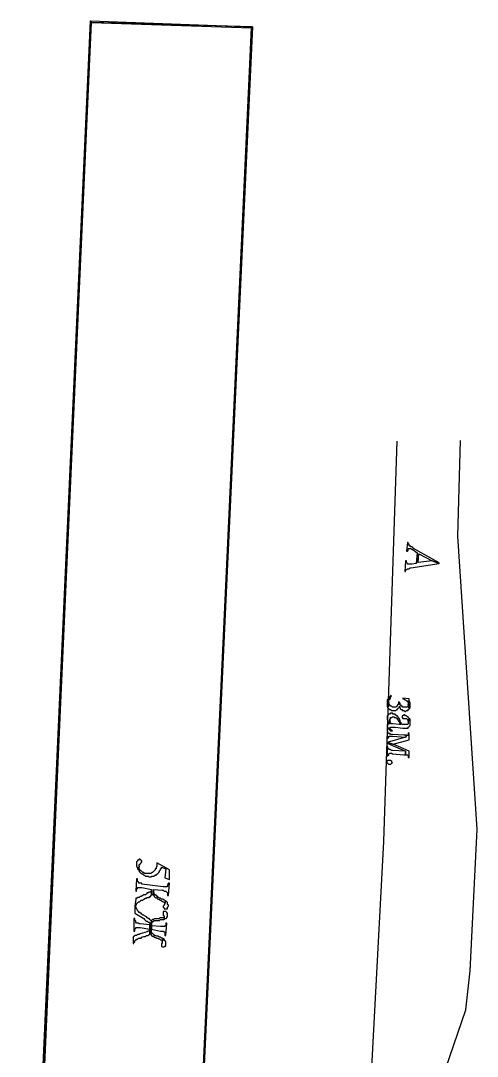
# Model space of a CAD drawing. Extents: x 212106 to 638151, y -1311344 to 1260505.
# Drawn here: x 235892 to 272747, y -189194 to -105661 of the extents above; entities that cross this region are included whole.
import ezdxf

# ---------------------------------------------------------------- set-up
doc = ezdxf.new("R2010")
doc.units = 0
doc.header["$MEASUREMENT"] = 0
doc.layers.add('at_Entity', color=7, linetype='Continuous')

msp = doc.modelspace()

# ---------------------------------------------------------------- linework, layer by layer
at = {"layer": 'at_Entity', "color": 0}
for p, q in [((235892, -229799), (241534, -105661)), ((235892, -229799), (241534, -105661)), ((241534, -105661), (236035, -229655)), ((241534, -105661), (236035, -229655)), ((241534, -105661), (236035, -229655)), ((241534, -105661), (236035, -229655)), ((236035, -229655), (241606, -105804)), ((236035, -229655), (241606, -105804)), ((241463, -107231), (241534, -105730)), ((241463, -107231), (241534, -105730)), ((241606, -105804), (241534, -105661)), ((241534, -105661), (254605, -106164)), ((241606, -105804), (241534, -105661)), ((241606, -105804), (241534, -105661)), ((241534, -105661), (254605, -106164)), ((241606, -105804), (241534, -105661)), ((241606, -105730), (241534, -105730)), ((241534, -105730), (241534, -107231)), ((241534, -107231), (241606, -105730)), ((241534, -105730), (241534, -107231)), ((241606, -105730), (241534, -105730)), ((241534, -105730), (241534, -107231)), ((241534, -107231), (241606, -105730)), ((241534, -105730), (241534, -107231)), ((254606, -106160), (241606, -105800)), ((241606, -105800), (254534, -106232)), ((254606, -106160), (241606, -105800)), ((241606, -105800), (254534, -106232)), ((254605, -106164), (241606, -105804)), ((254605, -106164), (241606, -105804)), ((254534, -106231), (248749, -230016)), ((254534, -106231), (248749, -230016)), ((254605, -106161), (248820, -230087)), ((254605, -106161), (248820, -230087)), ((248820, -230088), (254534, -106231)), ((248820, -230088), (254534, -106231)), ((248820, -230087), (254534, -106233)), ((248820, -230087), (254534, -106233)), ((254534, -106232), (254606, -106160)), ((254534, -106232), (254606, -106160)), ((254534, -106233), (254605, -106161)), ((254534, -106233), (254605, -106161)), ((241534, -107231), (241463, -107231)), ((241534, -107231), (241463, -107231)), ((266248, -139587), (265177, -171873)), ((271176, -147236), (271390, -139519)), ((267104, -147737), (267033, -148452)), ((267176, -147737), (267104, -147737)), ((267176, -147876), (267176, -147737)), ((272747, -170874), (271176, -147236)), ((267033, -148452), (267104, -148452)), ((267104, -148452), (267176, -148382)), ((267104, -148452), (267104, -148452)), ((267247, -147876), (267176, -147876)), ((267176, -148304), (267176, -148234)), ((267176, -148234), (267247, -148234)), ((267176, -148382), (267176, -148304)), ((267247, -147955), (267247, -147876)), ((267247, -148025), (267247, -147955)), ((267319, -148025), (267247, -148025)), ((267247, -148234), (267319, -148234)), ((267390, -148094), (267319, -148025)), ((267319, -148234), (267319, -148234)), ((267319, -148234), (267390, -148234)), ((267461, -148094), (267390, -148094)), ((267390, -148234), (267461, -148304)), ((267533, -148164), (267461, -148094)), ((267461, -148304), (267533, -148304)), ((267604, -148234), (267533, -148164)), ((267533, -148304), (267890, -148592)), ((269676, -149377), (267604, -148234)), ((267890, -148592), (267819, -149447)), ((267819, -149447), (268033, -148662)), ((268034, -148656), (267820, -149441)), ((267963, -149372), (268034, -148656)), ((268033, -148662), (269105, -149238)), ((266963, -149232), (266891, -150087)), ((267034, -149232), (266963, -149232)), ((267034, -149302), (267034, -149232)), ((267034, -149372), (267034, -149302)), ((267105, -149441), (267034, -149372)), ((267105, -149511), (267105, -149441)), ((267177, -149511), (267105, -149511)), ((267248, -149511), (267177, -149511)), ((267320, -149511), (267248, -149511)), ((267391, -149511), (267320, -149511)), ((267391, -149799), (269677, -149441)), ((267463, -149511), (267391, -149511)), ((267820, -149441), (267463, -149511)), ((269105, -149232), (267963, -149372)), ((269677, -149441), (269105, -149232)), ((269105, -149238), (269676, -149447)), ((269676, -149447), (269676, -149377)), ((266891, -150087), (266963, -150087)), ((266963, -150017), (267034, -149939)), ((266963, -150087), (266963, -150017)), ((266963, -150087), (266963, -150087)), ((267034, -149939), (267105, -149869)), ((267034, -149939), (267034, -149939)), ((267034, -149939), (267034, -149939)), ((267105, -149869), (267177, -149869)), ((267177, -149869), (267248, -149869)), ((267248, -149869), (267320, -149799)), ((267320, -149799), (267391, -149799)), ((265533, -160375), (265462, -160444)), ((265533, -160375), (265462, -160444)), ((265605, -160306), (265533, -160375)), ((265605, -160306), (265533, -160375)), ((265533, -160375), (265533, -160375)), ((265533, -160375), (265533, -160375)), ((265676, -160236), (265605, -160236)), ((265605, -160236), (265605, -160306)), ((265676, -160236), (265605, -160236)), ((265605, -160236), (265605, -160306)), ((265605, -160444), (265676, -160375)), ((265605, -160444), (265676, -160375)), ((265748, -160158), (265676, -160236)), ((265748, -160158), (265676, -160236)), ((265676, -160375), (265748, -160306)), ((265676, -160375), (265748, -160306)), ((265676, -160375), (265676, -160375)), ((265676, -160375), (265676, -160375)), ((265819, -160158), (265748, -160089)), ((265748, -160089), (265748, -160158)), ((265819, -160158), (265748, -160089)), ((265748, -160089), (265748, -160158)), ((265748, -160236), (265819, -160158)), ((265748, -160236), (265819, -160158)), ((265748, -160306), (265748, -160236)), ((265748, -160306), (265748, -160236)), ((267249, -160368), (266748, -160299)), ((266748, -160299), (266748, -160368)), ((267249, -160368), (266748, -160299)), ((266748, -160299), (266748, -160368)), ((266748, -160368), (266819, -160368)), ((266748, -160368), (266819, -160368)), ((266819, -160368), (266891, -160446)), ((266819, -160368), (266891, -160446)), ((267249, -160446), (267249, -160368)), ((267249, -160446), (267249, -160368)), ((265462, -160444), (265462, -160522)), ((265462, -160444), (265462, -160522)), ((265462, -160522), (265462, -160591)), ((265462, -160522), (265462, -160591)), ((265462, -160591), (265462, -160660)), ((265462, -160591), (265462, -160660)), ((265462, -160660), (265462, -160730)), ((265462, -160660), (265462, -160730)), ((265462, -160730), (265462, -160807)), ((265462, -160730), (265462, -160807)), ((265462, -160807), (265462, -160877)), ((265462, -160807), (265462, -160877)), ((265462, -160877), (265462, -160946)), ((265462, -160877), (265462, -160946)), ((265462, -160946), (265462, -161015)), ((265462, -160946), (265462, -161015)), ((265462, -161015), (265533, -161015)), ((265462, -161015), (265533, -161015)), ((265533, -161093), (265605, -160660)), ((265533, -161093), (265605, -160660)), ((265533, -161015), (265533, -161093)), ((265533, -161015), (265533, -161093)), ((265605, -160659), (265534, -161092)), ((265605, -160659), (265534, -161092)), ((265534, -161092), (265605, -161161)), ((265534, -161092), (265605, -161161)), ((265605, -160522), (265605, -160444)), ((265605, -160522), (265605, -160444)), ((265605, -160591), (265605, -160522)), ((265605, -160591), (265605, -160522)), ((265605, -160660), (265605, -160591)), ((265605, -160660), (265605, -160591)), ((265605, -160737), (265605, -160659)), ((265605, -160737), (265605, -160659)), ((265605, -160660), (265605, -160660)), ((265605, -160660), (265605, -160660)), ((265605, -160806), (265605, -160737)), ((265605, -160806), (265605, -160737)), ((265676, -160875), (265605, -160806)), ((265676, -160875), (265605, -160806)), ((265605, -161161), (265605, -161161)), ((265605, -161161), (265676, -161230)), ((265605, -161161), (265605, -161161)), ((265605, -161161), (265676, -161230)), ((265748, -160944), (265676, -160875)), ((265676, -160875), (265676, -160875)), ((265748, -160944), (265676, -160875)), ((265676, -160875), (265676, -160875)), ((265819, -160944), (265748, -160944)), ((265819, -160944), (265748, -160944)), ((265891, -161022), (265819, -160944)), ((265891, -161022), (265819, -160944)), ((265962, -161022), (265891, -161022)), ((265962, -161022), (265891, -161022)), ((266034, -161022), (265962, -161022)), ((265962, -161022), (265962, -161022)), ((266034, -161022), (265962, -161022)), ((265962, -161022), (265962, -161022)), ((266105, -161022), (266034, -161022)), ((266105, -161022), (266034, -161022)), ((266176, -161022), (266105, -161022)), ((266176, -161022), (266105, -161022)), ((266248, -160944), (266176, -161022)), ((266248, -160944), (266176, -161022)), ((266319, -160875), (266248, -160944)), ((266319, -160875), (266248, -160944)), ((266248, -160944), (266248, -160944)), ((266248, -160944), (266248, -160944)), ((266391, -160806), (266319, -160806)), ((266319, -160806), (266319, -160875)), ((266391, -160806), (266319, -160806)), ((266319, -160806), (266319, -160875)), ((266319, -161161), (266391, -161092)), ((266319, -161161), (266391, -161092)), ((266319, -161230), (266319, -161161)), ((266319, -161230), (266319, -161161)), ((266462, -160659), (266391, -160590)), ((266391, -160590), (266391, -160659)), ((266462, -160659), (266391, -160590)), ((266391, -160590), (266391, -160659)), ((266391, -160659), (266391, -160737)), ((266391, -160659), (266391, -160737)), ((266391, -160737), (266391, -160806)), ((266391, -160737), (266391, -160806)), ((266391, -161092), (266462, -161022)), ((266391, -161092), (266462, -161022)), ((266391, -161092), (266391, -161092)), ((266391, -161092), (266391, -161092)), ((266534, -160737), (266462, -160659)), ((266534, -160737), (266462, -160659)), ((266462, -161022), (266462, -160944)), ((266462, -160944), (266462, -160944)), ((266462, -160944), (266462, -161022)), ((266462, -161022), (266462, -160944)), ((266462, -160944), (266462, -160944)), ((266462, -160944), (266462, -161022)), ((266462, -161022), (266534, -161092)), ((266462, -161022), (266534, -161092)), ((266534, -160806), (266534, -160737)), ((266534, -160806), (266534, -160737)), ((266534, -160875), (266534, -160806)), ((266534, -160875), (266534, -160806)), ((266604, -160875), (266534, -160875)), ((266604, -160875), (266534, -160875)), ((266534, -161092), (266534, -161161)), ((266534, -161092), (266534, -161161)), ((266534, -161161), (266604, -161230)), ((266534, -161161), (266604, -161230)), ((266604, -160944), (266604, -160875)), ((266604, -160944), (266604, -160875)), ((266676, -160944), (266604, -160944)), ((266676, -160944), (266604, -160944)), ((266748, -161022), (266676, -160944)), ((266748, -161022), (266676, -160944)), ((266819, -161022), (266748, -161022)), ((266819, -161022), (266748, -161022)), ((266891, -161022), (266819, -161022)), ((266891, -161022), (266819, -161022)), ((266891, -160446), (266963, -160446)), ((266891, -160446), (266963, -160446)), ((266962, -161022), (266891, -161022)), ((266962, -161022), (266891, -161022)), ((267033, -161022), (266962, -161022)), ((267033, -161022), (266962, -161022)), ((266963, -160446), (267034, -160515)), ((266963, -160446), (267034, -160515)), ((267105, -161022), (267033, -161022)), ((267105, -161022), (267033, -161022)), ((267034, -160515), (267106, -160515)), ((267034, -160515), (267106, -160515)), ((267176, -160944), (267105, -161022)), ((267176, -160944), (267105, -161022)), ((267105, -161022), (267105, -161022)), ((267105, -161022), (267105, -161022)), ((267106, -160515), (267106, -160584)), ((267106, -160515), (267106, -160584)), ((267106, -160584), (267177, -160653)), ((267106, -160584), (267177, -160653)), ((267248, -161161), (267176, -160806)), ((267176, -160806), (267176, -160806)), ((267176, -160806), (267176, -160875)), ((267248, -161161), (267176, -160806)), ((267176, -160806), (267176, -160806)), ((267176, -160806), (267176, -160875)), ((267176, -160875), (267176, -160944)), ((267176, -160875), (267176, -160944)), ((267176, -161230), (267248, -161161)), ((267176, -161230), (267248, -161161)), ((267177, -160653), (267177, -160653)), ((267177, -160653), (267177, -160731)), ((267177, -160653), (267177, -160653)), ((267177, -160653), (267177, -160731)), ((267177, -160731), (267177, -160801)), ((267177, -160731), (267177, -160801)), ((267177, -160801), (267249, -161155)), ((267177, -160801), (267249, -161155)), ((267247, -160589), (267247, -160520)), ((267247, -160520), (267247, -160520)), ((267247, -160520), (267247, -161160)), ((267247, -160589), (267247, -160520)), ((267247, -160520), (267247, -160520)), ((267247, -160520), (267247, -161160)), ((267319, -160667), (267247, -160589)), ((267319, -160667), (267247, -160589)), ((267247, -161160), (267319, -161091)), ((267247, -161160), (267319, -161091)), ((267247, -161160), (267247, -161160)), ((267247, -161160), (267247, -161160)), ((267249, -160515), (267249, -160446)), ((267249, -160446), (267249, -160446)), ((267249, -160515), (267249, -160446)), ((267249, -160446), (267249, -160446)), ((267249, -161155), (267249, -160515)), ((267249, -161155), (267249, -160515)), ((267319, -160736), (267319, -160667)), ((267319, -160736), (267319, -160667)), ((267319, -160805), (267319, -160736)), ((267319, -160805), (267319, -160736)), ((267319, -160875), (267319, -160805)), ((267319, -160875), (267319, -160805)), ((267319, -160952), (267319, -160875)), ((267319, -160952), (267319, -160875)), ((267319, -161022), (267319, -160952)), ((267319, -161022), (267319, -160952)), ((267319, -161091), (267319, -161022)), ((267319, -161091), (267319, -161022)), ((265533, -161668), (265462, -161737)), ((265533, -161668), (265462, -161737)), ((265462, -161737), (265462, -161806)), ((265462, -161737), (265462, -161806)), ((265462, -161806), (265462, -161876)), ((265462, -161806), (265462, -161876)), ((265462, -161876), (265462, -161953)), ((265462, -161876), (265462, -161953)), ((265462, -161953), (265462, -162023)), ((265462, -161953), (265462, -162023)), ((265462, -162023), (265533, -162092)), ((265462, -162023), (265533, -162092)), ((265604, -161590), (265533, -161668)), ((265604, -161590), (265533, -161668)), ((265533, -161668), (265533, -161668)), ((265533, -161668), (265533, -161668)), ((265676, -161590), (265604, -161590)), ((265604, -161590), (265604, -161590)), ((265676, -161590), (265604, -161590)), ((265604, -161590), (265604, -161590)), ((265676, -161230), (265748, -161230)), ((265676, -161230), (265748, -161230)), ((265748, -161521), (265676, -161590)), ((265748, -161521), (265676, -161590)), ((265676, -162023), (265748, -161953)), ((265676, -162023), (265748, -161953)), ((265676, -162091), (265676, -162022)), ((265676, -162022), (265676, -162307)), ((265676, -162091), (265676, -162022)), ((265676, -162022), (265676, -162307)), ((265676, -162308), (265676, -162023)), ((265676, -162023), (265676, -162023)), ((265676, -162308), (265676, -162023)), ((265676, -162023), (265676, -162023)), ((265748, -161230), (265819, -161308)), ((265748, -161230), (265819, -161308)), ((265890, -161521), (265748, -161521)), ((265890, -161521), (265748, -161521)), ((265748, -161953), (265748, -161876)), ((265748, -161876), (265819, -161876)), ((265748, -161953), (265748, -161876)), ((265748, -161876), (265819, -161876)), ((265819, -161308), (265891, -161308)), ((265819, -161308), (265891, -161308)), ((265819, -161876), (265890, -161806)), ((265819, -161876), (265890, -161806)), ((265819, -161876), (265819, -161876)), ((265819, -161876), (265819, -161876)), ((265962, -161590), (265890, -161521)), ((265890, -161521), (265890, -161521)), ((265962, -161590), (265890, -161521)), ((265890, -161521), (265890, -161521)), ((265890, -161806), (266033, -161806)), ((265890, -161806), (266033, -161806)), ((265891, -161308), (265962, -161308)), ((265891, -161308), (265962, -161308)), ((265962, -161308), (266034, -161308)), ((265962, -161308), (266034, -161308)), ((266105, -161590), (265962, -161590)), ((266105, -161590), (265962, -161590)), ((266033, -161806), (266033, -161876)), ((266033, -161806), (266033, -161876)), ((266033, -161876), (266105, -161876)), ((266033, -161876), (266105, -161876)), ((266034, -161308), (266105, -161308)), ((266034, -161308), (266105, -161308)), ((266105, -161308), (266105, -161308)), ((266105, -161308), (266176, -161308)), ((266105, -161308), (266105, -161308)), ((266105, -161308), (266176, -161308)), ((266176, -161668), (266105, -161590)), ((266105, -161590), (266105, -161590)), ((266176, -161668), (266105, -161590)), ((266105, -161590), (266105, -161590)), ((266105, -161876), (266176, -161876)), ((266105, -161876), (266176, -161876)), ((266176, -161308), (266248, -161230)), ((266176, -161308), (266248, -161230)), ((266247, -161737), (266176, -161668)), ((266247, -161737), (266176, -161668)), ((266176, -161876), (266247, -161953)), ((266176, -161876), (266247, -161953)), ((266319, -161737), (266247, -161737)), ((266319, -161737), (266247, -161737)), ((266247, -161953), (266319, -162023)), ((266247, -161953), (266319, -162023)), ((266248, -161230), (266319, -161230)), ((266248, -161230), (266319, -161230)), ((266319, -161806), (266319, -161737)), ((266319, -161806), (266319, -161737)), ((266390, -161876), (266319, -161806)), ((266390, -161876), (266319, -161806)), ((266319, -162023), (266319, -162023)), ((266319, -162023), (266390, -162092)), ((266319, -162023), (266319, -162023)), ((266319, -162023), (266390, -162092)), ((266390, -161953), (266390, -161876)), ((266390, -161953), (266390, -161876)), ((266462, -161953), (266390, -161953)), ((266462, -161953), (266390, -161953)), ((266462, -162023), (266462, -161953)), ((266462, -162023), (266462, -161953)), ((266533, -162092), (266462, -162023)), ((266533, -162092), (266462, -162023)), ((266604, -161230), (266676, -161230)), ((266604, -161230), (266676, -161230)), ((266676, -161230), (266676, -161308)), ((266676, -161230), (266676, -161308)), ((266676, -161308), (266748, -161308)), ((266676, -161308), (266748, -161308)), ((266748, -161730), (266676, -161730)), ((266676, -161730), (266676, -161808)), ((266748, -161730), (266676, -161730)), ((266676, -161730), (266676, -161808)), ((266676, -161808), (266676, -161877)), ((266676, -161808), (266676, -161877)), ((266676, -161877), (266748, -161946)), ((266676, -161877), (266748, -161946)), ((266748, -161308), (266819, -161308)), ((266748, -161308), (266819, -161308)), ((266819, -161661), (266748, -161730)), ((266819, -161661), (266748, -161730)), ((266748, -161946), (266819, -161946)), ((266748, -161946), (266819, -161946)), ((266819, -161308), (266891, -161377)), ((266819, -161308), (266891, -161377)), ((266891, -161661), (266819, -161661)), ((266891, -161661), (266819, -161661)), ((266819, -161946), (266891, -161946)), ((266819, -161946), (266891, -161946)), ((266891, -161377), (266962, -161377)), ((266891, -161377), (266962, -161377)), ((266962, -161730), (266891, -161661)), ((266962, -161730), (266891, -161661)), ((266891, -161946), (266962, -161946)), ((266891, -161946), (266962, -161946)), ((266962, -161377), (267033, -161308)), ((266962, -161377), (267033, -161308)), ((267033, -161730), (266962, -161730)), ((267033, -161730), (266962, -161730)), ((266962, -161946), (267033, -161946)), ((266962, -161946), (267033, -161946)), ((267033, -161308), (267105, -161308)), ((267033, -161308), (267105, -161308)), ((267105, -161808), (267033, -161730)), ((267105, -161808), (267033, -161730)), ((267033, -161946), (267105, -162015)), ((267033, -161946), (267105, -162015)), ((267105, -161308), (267176, -161308)), ((267105, -161308), (267176, -161308)), ((267176, -161808), (267105, -161808)), ((267176, -161808), (267105, -161808)), ((267105, -162015), (267105, -162093)), ((267105, -162015), (267105, -162093)), ((267176, -161308), (267176, -161230)), ((267176, -161308), (267176, -161230)), ((267176, -161877), (267176, -161808)), ((267176, -161877), (267176, -161808)), ((267248, -161946), (267176, -161877)), ((267248, -161946), (267176, -161877)), ((267176, -162231), (267248, -161946)), ((267176, -162231), (267248, -161946)), ((267248, -161940), (267177, -162226)), ((267248, -161940), (267177, -162226)), ((267320, -162010), (267248, -161940)), ((267248, -161940), (267248, -161940)), ((267320, -162010), (267248, -161940)), ((267248, -161940), (267248, -161940)), ((267320, -162087), (267320, -162010)), ((267320, -162087), (267320, -162010)), ((265534, -162442), (265463, -162442)), ((265463, -162442), (265463, -162511)), ((265534, -162442), (265463, -162442)), ((265463, -162442), (265463, -162511)), ((265463, -162511), (265463, -162580)), ((265463, -162511), (265463, -162580)), ((265463, -162580), (265463, -162658)), ((265463, -162580), (265463, -162658)), ((265463, -162658), (265534, -162658)), ((265463, -162658), (265534, -162658)), ((265533, -162092), (265533, -162092)), ((265533, -162092), (265533, -162092)), ((265533, -162092), (265533, -162161)), ((265533, -162092), (265533, -162092)), ((265533, -162092), (265533, -162092)), ((265533, -162092), (265533, -162161)), ((265533, -162161), (265604, -162239)), ((265533, -162161), (265604, -162239)), ((265606, -162372), (265534, -162372)), ((265534, -162372), (265534, -162442)), ((265606, -162372), (265534, -162372)), ((265534, -162372), (265534, -162442)), ((265534, -162658), (265534, -162727)), ((265534, -162658), (265534, -162727)), ((265534, -162727), (265606, -162796)), ((265534, -162727), (265606, -162796)), ((265604, -162239), (265676, -162308)), ((265604, -162239), (265676, -162308)), ((265677, -162372), (265606, -162372)), ((265677, -162372), (265606, -162372)), ((265606, -162796), (265677, -162865)), ((265606, -162796), (265677, -162865)), ((265676, -162169), (265676, -162091)), ((265676, -162169), (265676, -162091)), ((265748, -162238), (265676, -162169)), ((265748, -162238), (265676, -162169)), ((265676, -162307), (265748, -162376)), ((265676, -162307), (265748, -162376)), ((265748, -162801), (265676, -162732)), ((265676, -162732), (265676, -162879)), ((265748, -162801), (265676, -162732)), ((265676, -162732), (265676, -162879)), ((265676, -162879), (265748, -162948)), ((265676, -162879), (265748, -162948)), ((265748, -162372), (265677, -162372)), ((265748, -162372), (265677, -162372)), ((265677, -162727), (265748, -162658)), ((265677, -162727), (265748, -162658)), ((265677, -162865), (265677, -162727)), ((265677, -162865), (265677, -162727)), ((265748, -162307), (265748, -162238)), ((265748, -162307), (265748, -162238)), ((265820, -162372), (265748, -162295)), ((265748, -162295), (265748, -162372)), ((265820, -162372), (265748, -162295)), ((265748, -162295), (265748, -162372)), ((265748, -162376), (265748, -162307)), ((265748, -162376), (265748, -162307)), ((265748, -162372), (265748, -162372)), ((265748, -162372), (265748, -162372)), ((265748, -162658), (265748, -162658)), ((265748, -162658), (265820, -162658)), ((265748, -162658), (265748, -162658)), ((265748, -162658), (265820, -162658)), ((265820, -162879), (265748, -162801)), ((265748, -162801), (265748, -162801)), ((265820, -162879), (265748, -162801)), ((265748, -162801), (265748, -162801)), ((265892, -162372), (265820, -162372)), ((265892, -162372), (265820, -162372)), ((265820, -162658), (265820, -162658)), ((265820, -162658), (265892, -162658)), ((265820, -162658), (265820, -162658)), ((265820, -162658), (265892, -162658)), ((265890, -162948), (265820, -162879)), ((265890, -162948), (265820, -162879)), ((266534, -162442), (265892, -162372)), ((266534, -162442), (265892, -162372)), ((265892, -162658), (265963, -162658)), ((265892, -162658), (265963, -162658)), ((265963, -162658), (266106, -162658)), ((265963, -162658), (266106, -162658)), ((266106, -162658), (266748, -162727)), ((266106, -162658), (266748, -162727)), ((266390, -162092), (266390, -162092)), ((266390, -162092), (266390, -162161)), ((266390, -162092), (266390, -162092)), ((266390, -162092), (266390, -162161)), ((266390, -162161), (266462, -162239)), ((266390, -162161), (266462, -162239)), ((266462, -162239), (266462, -162308)), ((266462, -162239), (266462, -162308)), ((266462, -162308), (266533, -162377)), ((266462, -162308), (266533, -162377)), ((266533, -162161), (266533, -162092)), ((266533, -162161), (266533, -162092)), ((266533, -162239), (266533, -162161)), ((266533, -162239), (266533, -162161)), ((266533, -162446), (266533, -162239)), ((266533, -162446), (266533, -162239)), ((266533, -162377), (266533, -162446)), ((266533, -162377), (266533, -162446)), ((266605, -162295), (266534, -162226)), ((266534, -162226), (266534, -162442)), ((266605, -162295), (266534, -162226)), ((266534, -162226), (266534, -162442)), ((266605, -162372), (266605, -162295)), ((266605, -162372), (266605, -162295)), ((266677, -162442), (266605, -162372)), ((266677, -162442), (266605, -162372)), ((266748, -162442), (266677, -162442)), ((266748, -162442), (266677, -162442)), ((266820, -162442), (266748, -162442)), ((266820, -162442), (266748, -162442)), ((266748, -162727), (266748, -162727)), ((266748, -162727), (266892, -162727)), ((266748, -162727), (266748, -162727)), ((266748, -162727), (266892, -162727)), ((266962, -162442), (266820, -162442)), ((266962, -162442), (266820, -162442)), ((266892, -162727), (266962, -162727)), ((266892, -162727), (266962, -162727)), ((267034, -162442), (266962, -162442)), ((267034, -162442), (266962, -162442)), ((266962, -162727), (267034, -162727)), ((266962, -162727), (267034, -162727)), ((267106, -162442), (267034, -162442)), ((267034, -162442), (267034, -162442)), ((267106, -162442), (267034, -162442)), ((267034, -162442), (267034, -162442)), ((267034, -162727), (267034, -162727)), ((267034, -162727), (267106, -162727)), ((267034, -162727), (267034, -162727)), ((267034, -162727), (267106, -162727)), ((267105, -162093), (267176, -162093)), ((267105, -162093), (267176, -162093)), ((267177, -162372), (267106, -162442)), ((267177, -162372), (267106, -162442)), ((267106, -162727), (267177, -162727)), ((267106, -162727), (267177, -162727)), ((267176, -162093), (267176, -162162)), ((267176, -162093), (267176, -162162)), ((267176, -162162), (267176, -162231)), ((267176, -162162), (267176, -162231)), ((267177, -162226), (267177, -162226)), ((267177, -162226), (267177, -162295)), ((267177, -162226), (267177, -162226)), ((267177, -162226), (267177, -162295)), ((267177, -162295), (267177, -162372)), ((267177, -162295), (267177, -162372)), ((267177, -162658), (267248, -162580)), ((267177, -162658), (267248, -162580)), ((267177, -162727), (267177, -162658)), ((267177, -162727), (267177, -162658)), ((267248, -162580), (267320, -162511)), ((267248, -162580), (267320, -162511)), ((267248, -162580), (267248, -162580)), ((267248, -162580), (267248, -162580)), ((267248, -162580), (267248, -162580)), ((267248, -162580), (267248, -162580)), ((267320, -162156), (267320, -162087)), ((267320, -162156), (267320, -162087)), ((267320, -162226), (267320, -162156)), ((267320, -162226), (267320, -162156)), ((267320, -162295), (267320, -162226)), ((267320, -162295), (267320, -162226)), ((267320, -162372), (267320, -162295)), ((267320, -162372), (267320, -162295)), ((267320, -162442), (267320, -162372)), ((267320, -162442), (267320, -162372)), ((267320, -162511), (267320, -162442)), ((267320, -162511), (267320, -162442)), ((265534, -162942), (265462, -162942)), ((265462, -162942), (265462, -163512)), ((265534, -162942), (265462, -162942)), ((265462, -162942), (265462, -163512)), ((266961, -163447), (265462, -163879)), ((266961, -163447), (265462, -163879)), ((265462, -163512), (265534, -163581)), ((265462, -163512), (265534, -163581)), ((265534, -163088), (265534, -162942)), ((265534, -163088), (265534, -162942)), ((265606, -163158), (265534, -163088)), ((265606, -163158), (265534, -163088)), ((265534, -163512), (265606, -163442)), ((265534, -163512), (265606, -163442)), ((265534, -163581), (265534, -163512)), ((265534, -163581), (265534, -163512)), ((265677, -163158), (265606, -163158)), ((265606, -163158), (265606, -163158)), ((265606, -163158), (265606, -163158)), ((265677, -163158), (265606, -163158)), ((265606, -163158), (265606, -163158)), ((265606, -163158), (265606, -163158)), ((265606, -163442), (265606, -163373)), ((265606, -163373), (265606, -163373)), ((265606, -163373), (265677, -163373)), ((265606, -163442), (265606, -163373)), ((265606, -163373), (265606, -163373)), ((265606, -163373), (265677, -163373)), ((265748, -163227), (265677, -163158)), ((265748, -163227), (265677, -163158)), ((265677, -163373), (265677, -163373)), ((265677, -163373), (265748, -163373)), ((265677, -163373), (265677, -163373)), ((265677, -163373), (265748, -163373)), ((265748, -162948), (265890, -162948)), ((265748, -162948), (265890, -162948)), ((265820, -163227), (265748, -163227)), ((265820, -163227), (265748, -163227)), ((265748, -163373), (265820, -163373)), ((265748, -163373), (265820, -163373)), ((265892, -163227), (265820, -163227)), ((265892, -163227), (265820, -163227)), ((265820, -163373), (265892, -163373)), ((265820, -163373), (265892, -163373)), ((266820, -163296), (265892, -163227)), ((266820, -163296), (265892, -163227)), ((265892, -163373), (266962, -163442)), ((265892, -163373), (266962, -163442)), ((265962, -164025), (267247, -163663)), ((265962, -164025), (267247, -163663)), ((266962, -163296), (266820, -163296)), ((266962, -163296), (266820, -163296)), ((267033, -163309), (266961, -163447)), ((267033, -163309), (266961, -163447)), ((267034, -163296), (266962, -163296)), ((266962, -163442), (267034, -163296)), ((267034, -163296), (266962, -163296)), ((266962, -163442), (267034, -163296)), ((267105, -163309), (267033, -163309)), ((267105, -163309), (267033, -163309)), ((267175, -163309), (267105, -163309)), ((267105, -163309), (267105, -163309)), ((267175, -163309), (267105, -163309)), ((267105, -163309), (267105, -163309)), ((267247, -163162), (267175, -163093)), ((267175, -163093), (267175, -163162)), ((267247, -163162), (267175, -163093)), ((267175, -163093), (267175, -163162)), ((267175, -163162), (267175, -163240)), ((267175, -163162), (267175, -163240)), ((267175, -163240), (267175, -163309)), ((267175, -163240), (267175, -163309)), ((267175, -163309), (267175, -163309)), ((267175, -163309), (267175, -163309)), ((267247, -163663), (267247, -163162)), ((267247, -163663), (267247, -163162)), ((265462, -163879), (265962, -164025)), ((265462, -163879), (265962, -164025)), ((265534, -164234), (265462, -164234)), ((265462, -164234), (265462, -164950)), ((265534, -164234), (265462, -164234)), ((265462, -164234), (265462, -164950)), ((265962, -164020), (265463, -163873)), ((265463, -163873), (265463, -163942)), ((265962, -164020), (265463, -163873)), ((265463, -163873), (265463, -163942)), ((265463, -163942), (266962, -164589)), ((265463, -163942), (266962, -164589)), ((265534, -164303), (265534, -164234)), ((265534, -164303), (265534, -164234)), ((265604, -164381), (265534, -164303)), ((265604, -164381), (265534, -164303)), ((265604, -164450), (265604, -164381)), ((265604, -164450), (265604, -164381)), ((265676, -164450), (265604, -164450)), ((265676, -164450), (265604, -164450)), ((265748, -164450), (265676, -164450)), ((265748, -164450), (265676, -164450)), ((265819, -164519), (265748, -164450)), ((265819, -164519), (265748, -164450)), ((265891, -164519), (265819, -164519)), ((265891, -164519), (265819, -164519)), ((266961, -164588), (265891, -164519)), ((266961, -164588), (265891, -164519)), ((267248, -164589), (265962, -164020)), ((267248, -164589), (265962, -164020)), ((265462, -164950), (265534, -164950)), ((265462, -164950), (265534, -164950)), ((265462, -165374), (265533, -165305)), ((265462, -165374), (265533, -165305)), ((265462, -165452), (265462, -165374)), ((265462, -165374), (265462, -165374)), ((265462, -165452), (265462, -165374)), ((265462, -165374), (265462, -165374)), ((265533, -165305), (265533, -165305)), ((265533, -165305), (265605, -165305)), ((265533, -165305), (265533, -165305)), ((265533, -165305), (265605, -165305)), ((265534, -164950), (265604, -164881)), ((265534, -164950), (265604, -164881)), ((265534, -164950), (265534, -164950)), ((265534, -164950), (265534, -164950)), ((265604, -164803), (265676, -164734)), ((265604, -164803), (265676, -164734)), ((265604, -164881), (265604, -164803)), ((265604, -164803), (265604, -164803)), ((265604, -164881), (265604, -164803)), ((265604, -164803), (265604, -164803)), ((265605, -165305), (265676, -165305)), ((265605, -165305), (265676, -165305)), ((265676, -164734), (265676, -164734)), ((265676, -164734), (265748, -164734)), ((265676, -164734), (265676, -164734)), ((265676, -164734), (265748, -164734)), ((265676, -165305), (265748, -165305)), ((265676, -165305), (265748, -165305)), ((265748, -164734), (265819, -164734)), ((265748, -164734), (265819, -164734)), ((265748, -165305), (265819, -165374)), ((265748, -165305), (265819, -165374)), ((265819, -164734), (265891, -164803)), ((265819, -164734), (265891, -164803)), ((265819, -165374), (265819, -165374)), ((265819, -165374), (265819, -165452)), ((265819, -165374), (265819, -165374)), ((265819, -165374), (265819, -165452)), ((265891, -164803), (266819, -164881)), ((265891, -164803), (266819, -164881)), ((266819, -164881), (266891, -164881)), ((266819, -164881), (266891, -164881)), ((266891, -164881), (266961, -164881)), ((266891, -164881), (266961, -164881)), ((266961, -164881), (266961, -164588)), ((266961, -164881), (266961, -164588)), ((266962, -164589), (266962, -164874)), ((266962, -164589), (266962, -164874)), ((266962, -164874), (267034, -164874)), ((266962, -164874), (267034, -164874)), ((267034, -164874), (267105, -164874)), ((267034, -164874), (267105, -164874)), ((267105, -164874), (267105, -164874)), ((267105, -164874), (267176, -164943)), ((267105, -164874), (267105, -164874)), ((267105, -164874), (267176, -164943)), ((267176, -164943), (267176, -164943)), ((267176, -164943), (267176, -165012)), ((267176, -164943), (267176, -164943)), ((267176, -164943), (267176, -165012)), ((267176, -165012), (267176, -165090)), ((267176, -165012), (267176, -165090)), ((267176, -165090), (267248, -165090)), ((267176, -165090), (267248, -165090)), ((267248, -165090), (267248, -164589)), ((267248, -165090), (267248, -164589)), ((265462, -165521), (265462, -165452)), ((265462, -165452), (265462, -165452)), ((265462, -165521), (265462, -165452)), ((265462, -165452), (265462, -165452)), ((265533, -165590), (265462, -165521)), ((265533, -165590), (265462, -165521)), ((265605, -165659), (265533, -165590)), ((265533, -165590), (265533, -165590)), ((265605, -165659), (265533, -165590)), ((265533, -165590), (265533, -165590)), ((265676, -165659), (265605, -165659)), ((265676, -165659), (265605, -165659)), ((265748, -165659), (265676, -165659)), ((265676, -165659), (265676, -165659)), ((265748, -165659), (265676, -165659)), ((265676, -165659), (265676, -165659)), ((265819, -165590), (265748, -165659)), ((265819, -165590), (265748, -165659)), ((265819, -165452), (265890, -165521)), ((265819, -165452), (265890, -165521)), ((265890, -165521), (265819, -165590)), ((265890, -165521), (265819, -165590)), ((265819, -165590), (265819, -165590)), ((265819, -165590), (265819, -165590)), ((265819, -165590), (265819, -165590)), ((265819, -165590), (265819, -165590)), ((265890, -165521), (265890, -165521)), ((265890, -165521), (265890, -165521)), ((265890, -165521), (265890, -165521)), ((265890, -165521), (265890, -165521)), ((265890, -165521), (265890, -165521)), ((265890, -165521), (265890, -165521)), ((272176, -182304), (272747, -170874)), ((265177, -171873), (263463, -204371)), ((245320, -173449), (245248, -173518)), ((245248, -173518), (245248, -173586)), ((245248, -173586), (245248, -173663)), ((245248, -173663), (245248, -173732)), ((245248, -173732), (245248, -173801)), ((245391, -173372), (245320, -173372)), ((245320, -173372), (245320, -173449)), ((245462, -173303), (245391, -173372)), ((245391, -173372), (245391, -173372)), ((245534, -173303), (245462, -173303)), ((245462, -173801), (245462, -173732)), ((245462, -173732), (245534, -173732)), ((245605, -173372), (245534, -173303)), ((245534, -173663), (245605, -173586)), ((245534, -173732), (245534, -173663)), ((245677, -173449), (245605, -173372)), ((245605, -173372), (245605, -173372)), ((245605, -173586), (245677, -173518)), ((245677, -173518), (245677, -173449)), ((245677, -173518), (245677, -173518)), ((247892, -174157), (246892, -173583)), ((246892, -173583), (246892, -173651)), ((246892, -173651), (246892, -173729)), ((246892, -173729), (246892, -173797)), ((245248, -173801), (245248, -173878)), ((245248, -173878), (245320, -173946)), ((245320, -173946), (245320, -174015)), ((245320, -174015), (245320, -174092)), ((245320, -174092), (245391, -174092)), ((245391, -174161), (245462, -173878)), ((245391, -174092), (245391, -174161)), ((245463, -173866), (245392, -174157)), ((245392, -174157), (245463, -174226)), ((245462, -173878), (245462, -173801)), ((245462, -173878), (245462, -173878)), ((245463, -173943), (245463, -173866)), ((245463, -174011), (245463, -173943)), ((245463, -174080), (245463, -174011)), ((245535, -174157), (245463, -174080)), ((245463, -174226), (245463, -174294)), ((245463, -174294), (245535, -174371)), ((245535, -174226), (245535, -174157)), ((245607, -174226), (245535, -174226)), ((245535, -174371), (245535, -174371)), ((245535, -174371), (245607, -174440)), ((245678, -174294), (245607, -174226)), ((245607, -174440), (245678, -174440)), ((245749, -174371), (245678, -174294)), ((245678, -174440), (245749, -174508)), ((245821, -174371), (245749, -174371)), ((245749, -174508), (245821, -174586)), ((245892, -174440), (245821, -174371)), ((245963, -174440), (245892, -174440)), ((246035, -174440), (245963, -174440)), ((246106, -174440), (246035, -174440)), ((246177, -174440), (246106, -174440)), ((246249, -174440), (246177, -174440)), ((246320, -174440), (246249, -174440)), ((246392, -174440), (246320, -174440)), ((246464, -174371), (246392, -174440)), ((246535, -174371), (246464, -174371)), ((246464, -174371), (246464, -174371)), ((246606, -174294), (246535, -174371)), ((246678, -174226), (246606, -174294)), ((246606, -174294), (246606, -174294)), ((246749, -174157), (246678, -174226)), ((246820, -174080), (246749, -174080)), ((246749, -174080), (246749, -174157)), ((246892, -173866), (246820, -173943)), ((246820, -173943), (246820, -174011)), ((246820, -174011), (246820, -174080)), ((246820, -174586), (246892, -174508)), ((246892, -173797), (246892, -173866)), ((246892, -173866), (246892, -173866)), ((246892, -174508), (246963, -174440)), ((246892, -174508), (246892, -174508)), ((246963, -174440), (247035, -174371)), ((247035, -174371), (247106, -174294)), ((247035, -174371), (247035, -174371)), ((247106, -174226), (247177, -174157)), ((247106, -174294), (247106, -174226)), ((247177, -174080), (247249, -174011)), ((247177, -174157), (247177, -174080)), ((247177, -174157), (247177, -174157)), ((247249, -174011), (247249, -173943)), ((247249, -173943), (247606, -174080)), ((247606, -174080), (247535, -174800)), ((247892, -174937), (247892, -174157)), ((245248, -174875), (245177, -175877)), ((245320, -174875), (245248, -174875)), ((245320, -174944), (245320, -174875)), ((245320, -175089), (245320, -174944)), ((245391, -175158), (245320, -175089)), ((245320, -175089), (245320, -175089)), ((245463, -175235), (245391, -175158)), ((245391, -175158), (245391, -175158)), ((245391, -175158), (245391, -175158)), ((245534, -175235), (245463, -175235)), ((245677, -175235), (245534, -175235)), ((245677, -175303), (245677, -175235)), ((247391, -175517), (245677, -175303)), ((245821, -174586), (245821, -174586)), ((245821, -174586), (245892, -174586)), ((245892, -174586), (245963, -174654)), ((245963, -174654), (246035, -174654)), ((246035, -174654), (246106, -174654)), ((246106, -174654), (246177, -174654)), ((246177, -174654), (246249, -174723)), ((246249, -174723), (246320, -174723)), ((246320, -174723), (246392, -174723)), ((246392, -174723), (246464, -174654)), ((246464, -174654), (246535, -174654)), ((246535, -174654), (246606, -174654)), ((246606, -174654), (246678, -174654)), ((246678, -174654), (246749, -174586)), ((246749, -174586), (246820, -174586)), ((247535, -174800), (247892, -174937)), ((247820, -175235), (247748, -175372)), ((247748, -175372), (247748, -175449)), ((247820, -176237), (247891, -175235)), ((247891, -175235), (247820, -175235)), ((247820, -175235), (247820, -175235)), ((245177, -175877), (245248, -175877)), ((245248, -175731), (245320, -175663)), ((245248, -175800), (245248, -175731)), ((245248, -175877), (245248, -175800)), ((245320, -175663), (245320, -175586)), ((245320, -175586), (245391, -175586)), ((245320, -175663), (245320, -175663)), ((245391, -175586), (245391, -175586)), ((245391, -175586), (245463, -175586)), ((245463, -175586), (245605, -175586)), ((245605, -175586), (245677, -175586)), ((245748, -176233), (245605, -176310)), ((245677, -175586), (246462, -175731)), ((245819, -176165), (245748, -176233)), ((245962, -176165), (245819, -176165)), ((245819, -176165), (245819, -176165)), ((246034, -176096), (245962, -176165)), ((246105, -176019), (246034, -176096)), ((246177, -176019), (246105, -176019)), ((246248, -175951), (246177, -176019)), ((246319, -175951), (246248, -175951)), ((246390, -175951), (246319, -175951)), ((246462, -175882), (246390, -175882)), ((246390, -175882), (246390, -175882)), ((246390, -175882), (246390, -175951)), ((246390, -176233), (246462, -176165)), ((246390, -176310), (246390, -176233)), ((246462, -175731), (246462, -176159)), ((246462, -176165), (246462, -175737)), ((246462, -175737), (246462, -175737)), ((246462, -175737), (246462, -175805)), ((246462, -175805), (246462, -175882)), ((246462, -176159), (246534, -176159)), ((246534, -176159), (246534, -176091)), ((246534, -176091), (246534, -176091)), ((246534, -176091), (246534, -176091)), ((246534, -176091), (246605, -176159)), ((246605, -176159), (246605, -175731)), ((246605, -175731), (247320, -175800)), ((246605, -175805), (246605, -175737)), ((246605, -175737), (246605, -176165)), ((246605, -175882), (246605, -175805)), ((246605, -175951), (246605, -175882)), ((246676, -176019), (246605, -175951)), ((246605, -175951), (246605, -175951)), ((246605, -176165), (246605, -176233)), ((246605, -176233), (246676, -176233)), ((246676, -176096), (246676, -176019)), ((246748, -176165), (246676, -176096)), ((246676, -176233), (246676, -176310)), ((246819, -176233), (246748, -176165)), ((246891, -176233), (246819, -176233)), ((246891, -176310), (246891, -176233)), ((247320, -175800), (247391, -175800)), ((247462, -175517), (247391, -175517)), ((247391, -175800), (247462, -175877)), ((247534, -175517), (247462, -175517)), ((247462, -175877), (247605, -175877)), ((247605, -175517), (247534, -175517)), ((247677, -175517), (247605, -175517)), ((247605, -175877), (247605, -175877)), ((247605, -175877), (247677, -175945)), ((247748, -175449), (247677, -175517)), ((247677, -175517), (247677, -175517)), ((247677, -175945), (247677, -175945)), ((247677, -175945), (247677, -175945)), ((247677, -175945), (247748, -176014)), ((247748, -175449), (247748, -175449)), ((247748, -176014), (247748, -176091)), ((247748, -176091), (247748, -176237)), ((247748, -176237), (247820, -176237)), ((245176, -176524), (245105, -177097)), ((245177, -177087), (245106, -177087)), ((245106, -177087), (245106, -177660)), ((245248, -176447), (245176, -176447)), ((245176, -176447), (245176, -176524)), ((245176, -177020), (245248, -176952)), ((245176, -177097), (245176, -177020)), ((245177, -177156), (245177, -177087)), ((245319, -176447), (245248, -176447)), ((245248, -176883), (245319, -176806)), ((245248, -176952), (245248, -176883)), ((245248, -176883), (245248, -176883)), ((245391, -176378), (245319, -176378)), ((245319, -176378), (245319, -176447)), ((245319, -176806), (245391, -176738)), ((245462, -176378), (245391, -176378)), ((245391, -176738), (245391, -176738)), ((245391, -176738), (245391, -176738)), ((245391, -176738), (245462, -176738)), ((245534, -176310), (245462, -176378)), ((245462, -176738), (245534, -176669)), ((245605, -176310), (245534, -176310)), ((245534, -176669), (245605, -176592)), ((245534, -176669), (245534, -176669)), ((245605, -176592), (245677, -176592)), ((245677, -176592), (245748, -176592)), ((245748, -176592), (245819, -176524)), ((245819, -176524), (245962, -176447)), ((245962, -176447), (246034, -176447)), ((246034, -176447), (246105, -176378)), ((246105, -176378), (246248, -176378)), ((246248, -176378), (246319, -176310)), ((246319, -176310), (246390, -176310)), ((246676, -176310), (246748, -176378)), ((246748, -176378), (246819, -176378)), ((246819, -176378), (246891, -176447)), ((246962, -176310), (246891, -176310)), ((246891, -176447), (246962, -176524)), ((246962, -176378), (246962, -176310)), ((247034, -176378), (246962, -176378)), ((246962, -176524), (247034, -176524)), ((247105, -176447), (247034, -176378)), ((247034, -176524), (247177, -176592)), ((247177, -176447), (247105, -176447)), ((247248, -176524), (247177, -176447)), ((247177, -176592), (247177, -176592)), ((247177, -176592), (247319, -176669)), ((247391, -176524), (247248, -176524)), ((247319, -176669), (247391, -176738)), ((247462, -176592), (247391, -176524)), ((247391, -176738), (247462, -176738)), ((247463, -177016), (247392, -177084)), ((247392, -177084), (247392, -177084)), ((247392, -177084), (247392, -177152)), ((247534, -176592), (247462, -176592)), ((247462, -176738), (247462, -176738)), ((247462, -176738), (247534, -176806)), ((247535, -176870), (247463, -176939)), ((247463, -176939), (247463, -177016)), ((247605, -176669), (247534, -176592)), ((247534, -176883), (247605, -176669)), ((247534, -176806), (247534, -176883)), ((247606, -176656), (247535, -176870)), ((247535, -176870), (247535, -176870)), ((247535, -176870), (247535, -176870)), ((247678, -176725), (247606, -176656)), ((247606, -176656), (247606, -176656)), ((247749, -176802), (247678, -176725)), ((247678, -176725), (247678, -176725)), ((247749, -176870), (247749, -176802)), ((247749, -176802), (247749, -176802)), ((247749, -176939), (247749, -176870)), ((247820, -177016), (247749, -176939)), ((247749, -177152), (247820, -177084)), ((247820, -177084), (247820, -177016)), ((245105, -177097), (245176, -177097)), ((245106, -177660), (245820, -178087)), ((245249, -177233), (245177, -177156)), ((245249, -177301), (245249, -177233)), ((245320, -177369), (245249, -177301)), ((245320, -177446), (245320, -177369)), ((245391, -177515), (245320, -177446)), ((245463, -177583), (245391, -177515)), ((245391, -177515), (245391, -177515)), ((245391, -177515), (245391, -177515)), ((245534, -177583), (245463, -177583)), ((245534, -177660), (245534, -177583)), ((245606, -177660), (245534, -177660)), ((245677, -177728), (245606, -177660)), ((245749, -177805), (245677, -177728)), ((245820, -177805), (245749, -177805)), ((245891, -177874), (245820, -177805)), ((246034, -177942), (245891, -177874)), ((247462, -177518), (247391, -177518)), ((247391, -177518), (247391, -177586)), ((247391, -177586), (247391, -177586)), ((247391, -177586), (247391, -177663)), ((247391, -177663), (247391, -177732)), ((247391, -177732), (247391, -177800)), ((247391, -177800), (247391, -177800)), ((247391, -177800), (247462, -177877)), ((247392, -177152), (247463, -177229)), ((247534, -177518), (247462, -177518)), ((247462, -177877), (247462, -177945)), ((247463, -177229), (247463, -177298)), ((247463, -177298), (247535, -177298)), ((247606, -177518), (247534, -177518)), ((247535, -177298), (247606, -177298)), ((247606, -177298), (247678, -177298)), ((247677, -177586), (247606, -177518)), ((247749, -177663), (247677, -177586)), ((247677, -177586), (247677, -177586)), ((247678, -177298), (247749, -177298)), ((247749, -177229), (247749, -177152)), ((247749, -177298), (247749, -177229)), ((247749, -177800), (247749, -177663)), ((247749, -177663), (247749, -177663)), ((247749, -177877), (247749, -177800)), ((247749, -177945), (247749, -177877)), ((245105, -178089), (245034, -178089)), ((245034, -178089), (245034, -179088)), ((245105, -178234), (245105, -178089)), ((245177, -178302), (245105, -178234)), ((245177, -178370), (245177, -178302)), ((245249, -178447), (245177, -178370)), ((245177, -178370), (245177, -178370)), ((245177, -178370), (245177, -178370)), ((245320, -178447), (245249, -178447)), ((245392, -178447), (245320, -178447)), ((245462, -178516), (245392, -178447)), ((245534, -178516), (245462, -178516)), ((246320, -178593), (245534, -178516)), ((245820, -178087), (245891, -178156)), ((245891, -178156), (245963, -178233)), ((245963, -178233), (246034, -178301)), ((246106, -178019), (246034, -177942)), ((246034, -178301), (246106, -178301)), ((246177, -178087), (246106, -178019)), ((246106, -178019), (246106, -178019)), ((246106, -178301), (246177, -178370)), ((246249, -178087), (246177, -178087)), ((246177, -178370), (246249, -178370)), ((246320, -178156), (246249, -178087)), ((246249, -178370), (246249, -178370)), ((246249, -178370), (246249, -178370)), ((246249, -178370), (246320, -178446)), ((246392, -178233), (246320, -178156)), ((246320, -178446), (246320, -178515)), ((246320, -178515), (246320, -178583)), ((246320, -178583), (246320, -178942)), ((246320, -178943), (246320, -178593)), ((246320, -178593), (246320, -178593)), ((246462, -178233), (246392, -178233)), ((246392, -178233), (246392, -178233)), ((246534, -178162), (246462, -178231)), ((246462, -178231), (246462, -179017)), ((246462, -179019), (246462, -178233)), ((246462, -178453), (246462, -178376)), ((246462, -178376), (246534, -178376)), ((246462, -178521), (246462, -178453)), ((246462, -178595), (246462, -178518)), ((246462, -178518), (246462, -179022)), ((246462, -179017), (246462, -178521)), ((246462, -178663), (246462, -178595)), ((247177, -178731), (246462, -178663)), ((246605, -178162), (246534, -178162)), ((246534, -178376), (246534, -178308)), ((246534, -178308), (246605, -178308)), ((246677, -178094), (246605, -178162)), ((246605, -178162), (246605, -178162)), ((246605, -178308), (246677, -178231)), ((246748, -178094), (246677, -178094)), ((246677, -178231), (246748, -178231)), ((246819, -178094), (246748, -178094)), ((246748, -178231), (246748, -178231)), ((246748, -178231), (246819, -178231)), ((246891, -178094), (246819, -178094)), ((246819, -178231), (246962, -178231)), ((246962, -178094), (246891, -178094)), ((247034, -178094), (246962, -178094)), ((246962, -178231), (247034, -178231)), ((247177, -178017), (247034, -178094)), ((247034, -178231), (247106, -178231)), ((247106, -178231), (247177, -178162)), ((247248, -178017), (247177, -178017)), ((247177, -178162), (247319, -178162)), ((247319, -178731), (247177, -178731)), ((247319, -178017), (247248, -178017)), ((247391, -178017), (247319, -178017)), ((247319, -178162), (247391, -178162)), ((247391, -178731), (247319, -178731)), ((247463, -177949), (247391, -178017)), ((247391, -178017), (247391, -178017)), ((247391, -178162), (247391, -178162)), ((247391, -178162), (247463, -178162)), ((247462, -178731), (247391, -178731)), ((247462, -177945), (247462, -178159)), ((247462, -178159), (247534, -178091)), ((247462, -178159), (247462, -178159)), ((247534, -178731), (247462, -178731)), ((247463, -178162), (247463, -177949)), ((247463, -177949), (247463, -177949)), ((247534, -178091), (247606, -178091)), ((247605, -178663), (247534, -178663)), ((247534, -178663), (247534, -178731)), ((247534, -178731), (247534, -178731)), ((247605, -179449), (247676, -178449)), ((247676, -178449), (247605, -178449)), ((247605, -178449), (247605, -178518)), ((247605, -178518), (247605, -178595)), ((247605, -178595), (247605, -178663)), ((247606, -178091), (247677, -178022)), ((247677, -178022), (247677, -177945)), ((247677, -177945), (247749, -177945)), ((245033, -179522), (244963, -179522)), ((244963, -179522), (244963, -180094)), ((245105, -179454), (245033, -179522)), ((245033, -179522), (245033, -179522)), ((245034, -179088), (245105, -179088)), ((245105, -178943), (245105, -178874)), ((245105, -178874), (245177, -178874)), ((245105, -179088), (245105, -178943)), ((245105, -179088), (245105, -179088)), ((245177, -179454), (245105, -179454)), ((245177, -178874), (245177, -178806)), ((245177, -178806), (245177, -178806)), ((245177, -178806), (245249, -178806)), ((245248, -179454), (245177, -179454)), ((245319, -179377), (245248, -179454)), ((245249, -178806), (245320, -178806)), ((245462, -179377), (245319, -179377)), ((245320, -178806), (245392, -178806)), ((245392, -178806), (245534, -178806)), ((245534, -179309), (245462, -179377)), ((245534, -178806), (246320, -178943)), ((246105, -179163), (245534, -179309)), ((245605, -179667), (245676, -179590)), ((245676, -179590), (245820, -179522)), ((245676, -179590), (245676, -179590)), ((245820, -179522), (245890, -179522)), ((245890, -179522), (245962, -179522)), ((245962, -179522), (246034, -179454)), ((246034, -179454), (246105, -179454)), ((246176, -179095), (246105, -179163)), ((246105, -179454), (246176, -179454)), ((246248, -179095), (246176, -179095)), ((246176, -179454), (246248, -179377)), ((246176, -179454), (246176, -179454)), ((246319, -179095), (246248, -179095)), ((246248, -179377), (246319, -179377)), ((246319, -179377), (246319, -178950)), ((246319, -178950), (246319, -179018)), ((246319, -179018), (246319, -179095)), ((246320, -178942), (246320, -179370)), ((246320, -178943), (246320, -178943)), ((246320, -179370), (246320, -179301)), ((246320, -179301), (246392, -179301)), ((246392, -179301), (246392, -179370)), ((246392, -179370), (246462, -179447)), ((246462, -179022), (246462, -178953)), ((246462, -178953), (247177, -179090)), ((246462, -179088), (246462, -179019)), ((246462, -179022), (246462, -179022)), ((246462, -179156), (246462, -179088)), ((246462, -179233), (246462, -179156)), ((246534, -179301), (246462, -179233)), ((246462, -179233), (246462, -179233)), ((246462, -179447), (246534, -179515)), ((246606, -179370), (246534, -179301)), ((246534, -179515), (246606, -179515)), ((246677, -179370), (246606, -179370)), ((246606, -179370), (246606, -179370)), ((246606, -179515), (246606, -179515)), ((246606, -179515), (246677, -179583)), ((246677, -179447), (246677, -179370)), ((246749, -179447), (246677, -179447)), ((246677, -179583), (246749, -179583)), ((246892, -179515), (246749, -179447)), ((246749, -179583), (246892, -179660)), ((246963, -179515), (246892, -179515)), ((247105, -179583), (246963, -179515)), ((247177, -179583), (247105, -179583)), ((247177, -179090), (247248, -179090)), ((247249, -179660), (247177, -179583)), ((247248, -179090), (247319, -179090)), ((247319, -179090), (247391, -179090)), ((247391, -179090), (247462, -179167)), ((247462, -179167), (247462, -179167)), ((247462, -179167), (247534, -179167)), ((247534, -179167), (247534, -179235)), ((247534, -179235), (247534, -179235)), ((247534, -179235), (247534, -179380)), ((247534, -179380), (247534, -179449)), ((247534, -179449), (247605, -179449)), ((244963, -180094), (245033, -180094)), ((245033, -180026), (245105, -179949)), ((245033, -180094), (245033, -180026)), ((245105, -179881), (245177, -179804)), ((245105, -179949), (245105, -179881)), ((245105, -179881), (245105, -179881)), ((245177, -179804), (245177, -179804)), ((245177, -179804), (245248, -179804)), ((245248, -179804), (245248, -179735)), ((245248, -179735), (245319, -179735)), ((245319, -179735), (245391, -179667)), ((245391, -179667), (245462, -179667)), ((245462, -179667), (245605, -179667)), ((246892, -179660), (246963, -179660)), ((246963, -179660), (247034, -179729)), ((247034, -179729), (247105, -179729)), ((247105, -179729), (247177, -179806)), ((247177, -179806), (247249, -179806)), ((247320, -180088), (247248, -180088)), ((247248, -180088), (247248, -180157)), ((247248, -180157), (247248, -180234)), ((247248, -180234), (247248, -180234)), ((247248, -180234), (247248, -180302)), ((247248, -180302), (247320, -180370)), ((247320, -179660), (247249, -179660)), ((247249, -179806), (247320, -179806)), ((247392, -179729), (247320, -179660)), ((247320, -179942), (247392, -179729)), ((247391, -179730), (247320, -179943)), ((247320, -179806), (247320, -179874)), ((247320, -179874), (247320, -179942)), ((247320, -179943), (247320, -179943)), ((247320, -179943), (247320, -180012)), ((247320, -180012), (247320, -180088)), ((247320, -180370), (247391, -180370)), ((247463, -179730), (247391, -179730)), ((247391, -180370), (247391, -180370)), ((247391, -180370), (247463, -180370)), ((247463, -179798), (247463, -179730)), ((247534, -179875), (247463, -179798)), ((247463, -180370), (247534, -180302)), ((247606, -179943), (247534, -179875)), ((247534, -179875), (247534, -179875)), ((247534, -180302), (247534, -180302)), ((247534, -180302), (247606, -180302)), ((247606, -180012), (247606, -179943)), ((247606, -180088), (247606, -180012)), ((247606, -180157), (247606, -180088)), ((247606, -180234), (247606, -180157)), ((247606, -180302), (247606, -180234)), ((271819, -185449), (272176, -182304)), ((269034, -193518), (271819, -185449))]:
    msp.add_line(p, q, dxfattribs=at)

doc.saveas('drawing.dxf')
